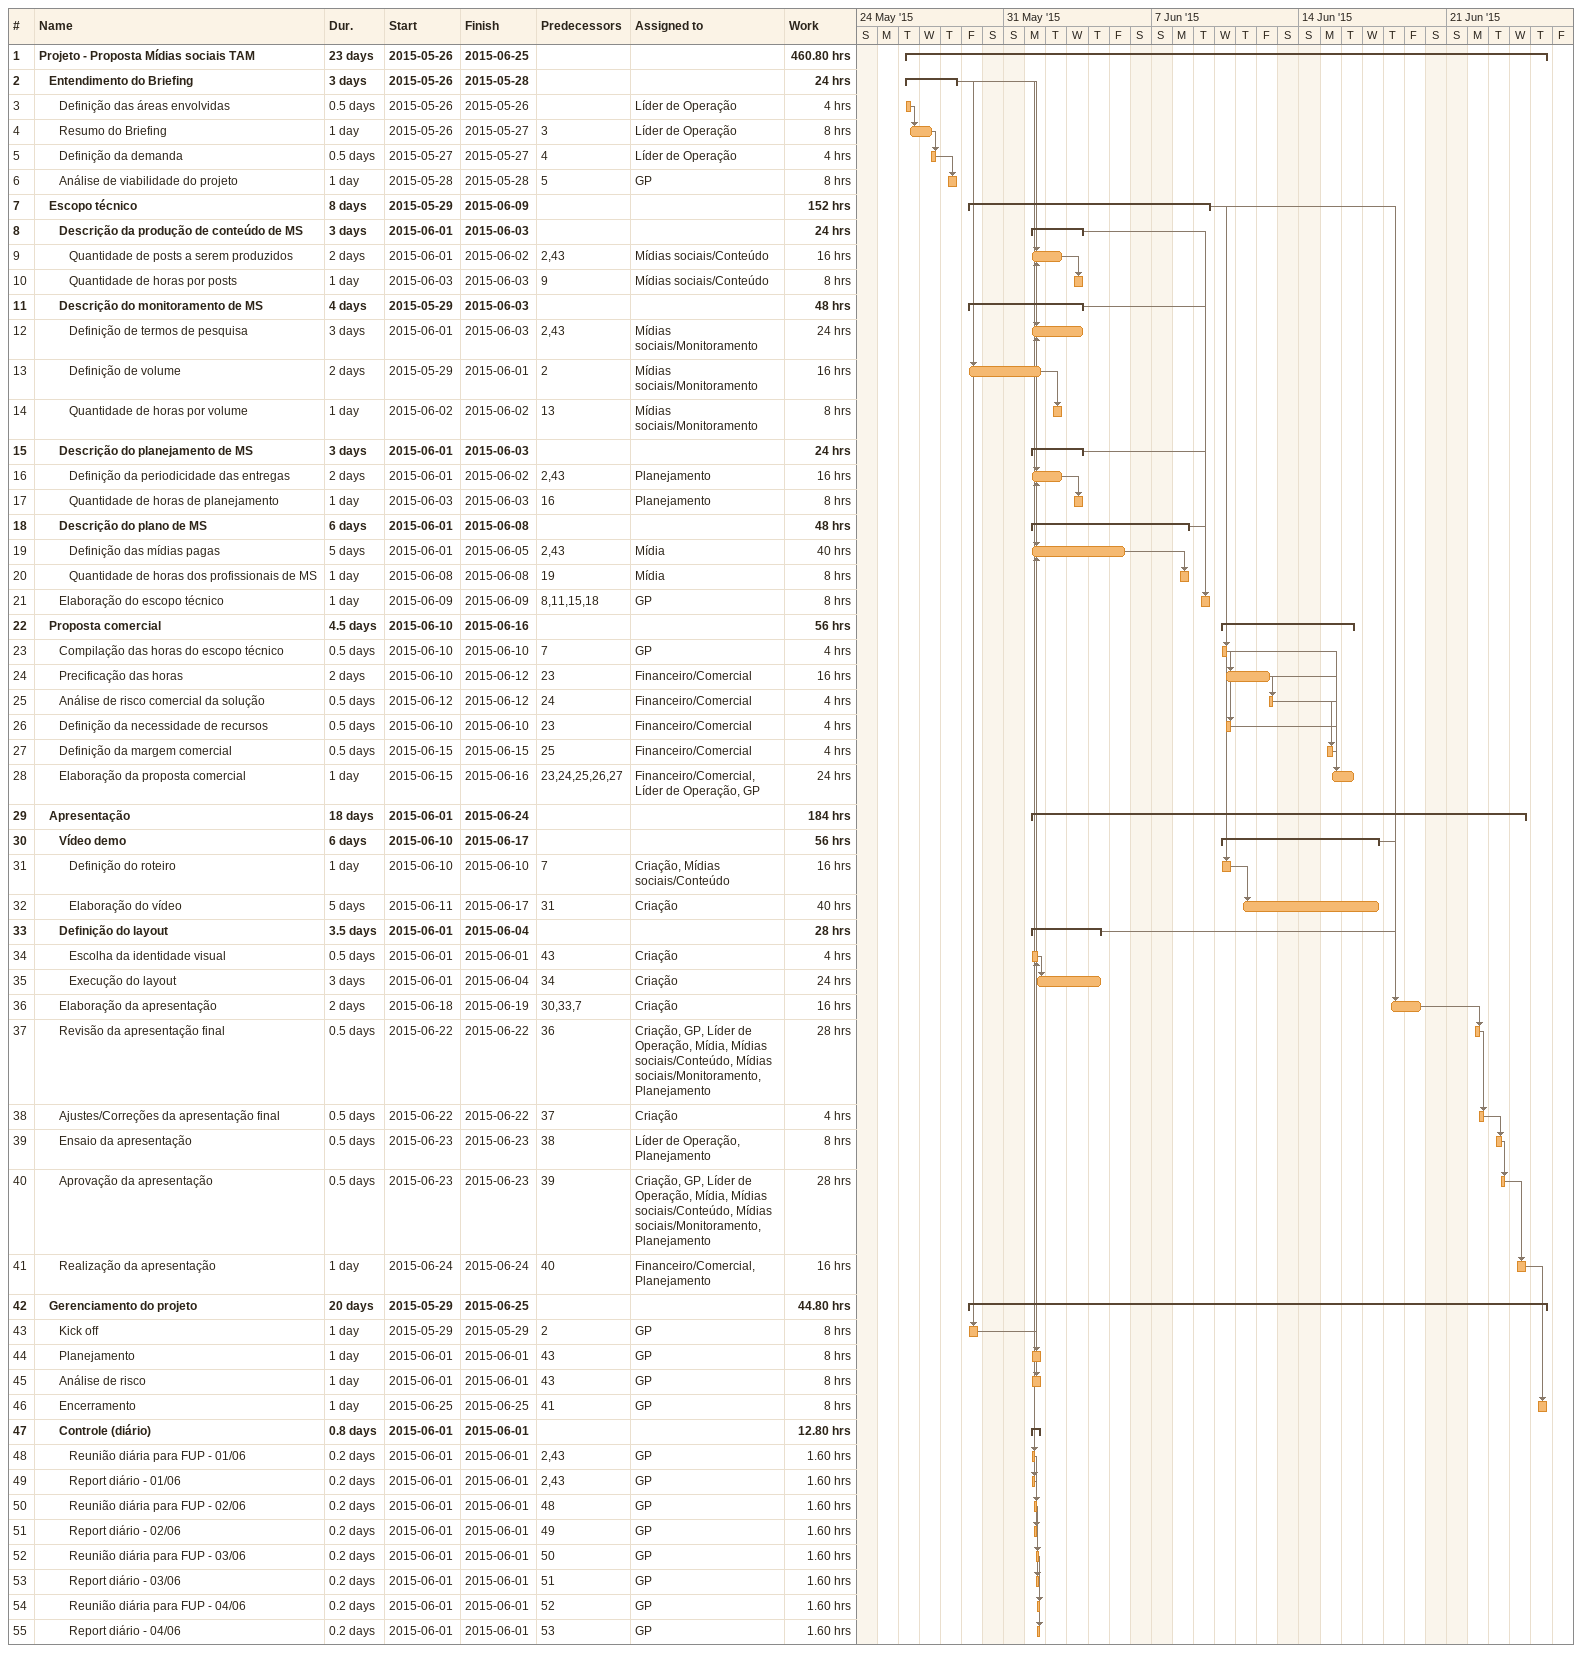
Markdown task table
| ID | Level | Task | Duration | Start | Finish | Predecessors | Resources | Work (h) |
|---|---|---|---|---|---|---|---|---|
| 1 | 1 | **Projeto - Proposta Mídias sociais TAM** | 23d | 2015-05-26 | 2015-06-25 |  |  | 460.80 |
| 2 | 2 | **Entendimento do Briefing** | 3d | 2015-05-26 | 2015-05-28 |  |  | 24 |
| 3 | 3 | Definição das áreas envolvidas | 0.5d | 2015-05-26 | 2015-05-26 |  | Líder de Operação | 4 |
| 4 | 3 | Resumo do Briefing | 1d | 2015-05-26 | 2015-05-27 | 3 | Líder de Operação | 8 |
| 5 | 3 | Definição da demanda | 0.5d | 2015-05-27 | 2015-05-27 | 4 | Líder de Operação | 4 |
| 6 | 3 | Análise de viabilidade do projeto | 1d | 2015-05-28 | 2015-05-28 | 5 | GP | 8 |
| 7 | 2 | **Escopo técnico** | 8d | 2015-05-29 | 2015-06-09 |  |  | 152 |
| 8 | 3 | **Descrição da produção de conteúdo de MS** | 3d | 2015-06-01 | 2015-06-03 |  |  | 24 |
| 9 | 4 | Quantidade de posts a serem produzidos | 2d | 2015-06-01 | 2015-06-02 | 2, 43 | Mídias sociais/Conteúdo | 16 |
| 10 | 4 | Quantidade de horas por posts | 1d | 2015-06-03 | 2015-06-03 | 9 | Mídias sociais/Conteúdo | 8 |
| 11 | 3 | **Descrição do monitoramento de MS** | 4d | 2015-05-29 | 2015-06-03 |  |  | 48 |
| 12 | 4 | Definição de termos de pesquisa | 3d | 2015-06-01 | 2015-06-03 | 2, 43 | Mídias sociais/Monitoramento | 24 |
| 13 | 4 | Definição de volume | 2d | 2015-05-29 | 2015-06-01 | 2 | Mídias sociais/Monitoramento | 16 |
| 14 | 4 | Quantidade de horas por volume | 1d | 2015-06-02 | 2015-06-02 | 13 | Mídias sociais/Monitoramento | 8 |
| 15 | 3 | **Descrição do planejamento de MS** | 3d | 2015-06-01 | 2015-06-03 |  |  | 24 |
| 16 | 4 | Definição da periodicidade das entregas | 2d | 2015-06-01 | 2015-06-02 | 2, 43 | Planejamento | 16 |
| 17 | 4 | Quantidade de horas de planejamento | 1d | 2015-06-03 | 2015-06-03 | 16 | Planejamento | 8 |
| 18 | 3 | **Descrição do plano de MS** | 6d | 2015-06-01 | 2015-06-08 |  |  | 48 |
| 19 | 4 | Definição das mídias pagas | 5d | 2015-06-01 | 2015-06-05 | 2, 43 | Mídia | 40 |
| 20 | 4 | Quantidade de horas dos profissionais de MS | 1d | 2015-06-08 | 2015-06-08 | 19 | Mídia | 8 |
| 21 | 3 | Elaboração do escopo técnico | 1d | 2015-06-09 | 2015-06-09 | 8, 11, 15, 18 | GP | 8 |
| 22 | 2 | **Proposta comercial** | 4.5d | 2015-06-10 | 2015-06-16 |  |  | 56 |
| 23 | 3 | Compilação das horas do escopo técnico | 0.5d | 2015-06-10 | 2015-06-10 | 7 | GP | 4 |
| 24 | 3 | Precificação das horas | 2d | 2015-06-10 | 2015-06-12 | 23 | Financeiro/Comercial | 16 |
| 25 | 3 | Análise de risco comercial da solução | 0.5d | 2015-06-12 | 2015-06-12 | 24 | Financeiro/Comercial | 4 |
| 26 | 3 | Definição da necessidade de recursos | 0.5d | 2015-06-10 | 2015-06-10 | 23 | Financeiro/Comercial | 4 |
| 27 | 3 | Definição da margem comercial | 0.5d | 2015-06-15 | 2015-06-15 | 25 | Financeiro/Comercial | 4 |
| 28 | 3 | Elaboração da proposta comercial | 1d | 2015-06-15 | 2015-06-16 | 23, 24, 25, 26, 27 | Financeiro/Comercial, Líder de Operação, GP | 24 |
| 29 | 2 | **Apresentação** | 18d | 2015-06-01 | 2015-06-24 |  |  | 184 |
| 30 | 3 | **Vídeo demo** | 6d | 2015-06-10 | 2015-06-17 |  |  | 56 |
| 31 | 4 | Definição do roteiro | 1d | 2015-06-10 | 2015-06-10 | 7 | Criação, Mídias sociais/Conteúdo | 16 |
| 32 | 4 | Elaboração do vídeo | 5d | 2015-06-11 | 2015-06-17 | 31 | Criação | 40 |
| 33 | 3 | **Definição do layout** | 3.5d | 2015-06-01 | 2015-06-04 |  |  | 28 |
| 34 | 4 | Escolha da identidade visual | 0.5d | 2015-06-01 | 2015-06-01 | 43 | Criação | 4 |
| 35 | 4 | Execução do layout | 3d | 2015-06-01 | 2015-06-04 | 34 | Criação | 24 |
| 36 | 3 | Elaboração da apresentação | 2d | 2015-06-18 | 2015-06-19 | 30, 33, 7 | Criação | 16 |
| 37 | 3 | Revisão da apresentação final | 0.5d | 2015-06-22 | 2015-06-22 | 36 | Criação, GP, Líder de Operação, Mídia, Mídias sociais/Conteúdo, Mídias sociais/Monitoramento, Planejamento | 28 |
| 38 | 3 | Ajustes/Correções da apresentação final | 0.5d | 2015-06-22 | 2015-06-22 | 37 | Criação | 4 |
| 39 | 3 | Ensaio da apresentação | 0.5d | 2015-06-23 | 2015-06-23 | 38 | Líder de Operação, Planejamento | 8 |
| 40 | 3 | Aprovação da apresentação | 0.5d | 2015-06-23 | 2015-06-23 | 39 | Criação, GP, Líder de Operação, Mídia, Mídias sociais/Conteúdo, Mídias sociais/Monitoramento, Planejamento | 28 |
| 41 | 3 | Realização da apresentação | 1d | 2015-06-24 | 2015-06-24 | 40 | Financeiro/Comercial, Planejamento | 16 |
| 42 | 2 | **Gerenciamento do projeto** | 20d | 2015-05-29 | 2015-06-25 |  |  | 44.80 |
| 43 | 3 | Kick off | 1d | 2015-05-29 | 2015-05-29 | 2 | GP | 8 |
| 44 | 3 | Planejamento | 1d | 2015-06-01 | 2015-06-01 | 43 | GP | 8 |
| 45 | 3 | Análise de risco | 1d | 2015-06-01 | 2015-06-01 | 43 | GP | 8 |
| 46 | 3 | Encerramento | 1d | 2015-06-25 | 2015-06-25 | 41 | GP | 8 |
| 47 | 3 | **Controle (diário)** | 0.8d | 2015-06-01 | 2015-06-01 |  |  | 12.80 |
| 48 | 4 | Reunião diária para FUP - 01/06 | 0.2d | 2015-06-01 | 2015-06-01 | 2, 43 | GP | 1.60 |
| 49 | 4 | Report diário - 01/06 | 0.2d | 2015-06-01 | 2015-06-01 | 2, 43 | GP | 1.60 |
| 50 | 4 | Reunião diária para FUP - 02/06 | 0.2d | 2015-06-01 | 2015-06-01 | 48 | GP | 1.60 |
| 51 | 4 | Report diário - 02/06 | 0.2d | 2015-06-01 | 2015-06-01 | 49 | GP | 1.60 |
| 52 | 4 | Reunião diária para FUP - 03/06 | 0.2d | 2015-06-01 | 2015-06-01 | 50 | GP | 1.60 |
| 53 | 4 | Report diário - 03/06 | 0.2d | 2015-06-01 | 2015-06-01 | 51 | GP | 1.60 |
| 54 | 4 | Reunião diária para FUP - 04/06 | 0.2d | 2015-06-01 | 2015-06-01 | 52 | GP | 1.60 |
| 55 | 4 | Report diário - 04/06 | 0.2d | 2015-06-01 | 2015-06-01 | 53 | GP | 1.60 |
